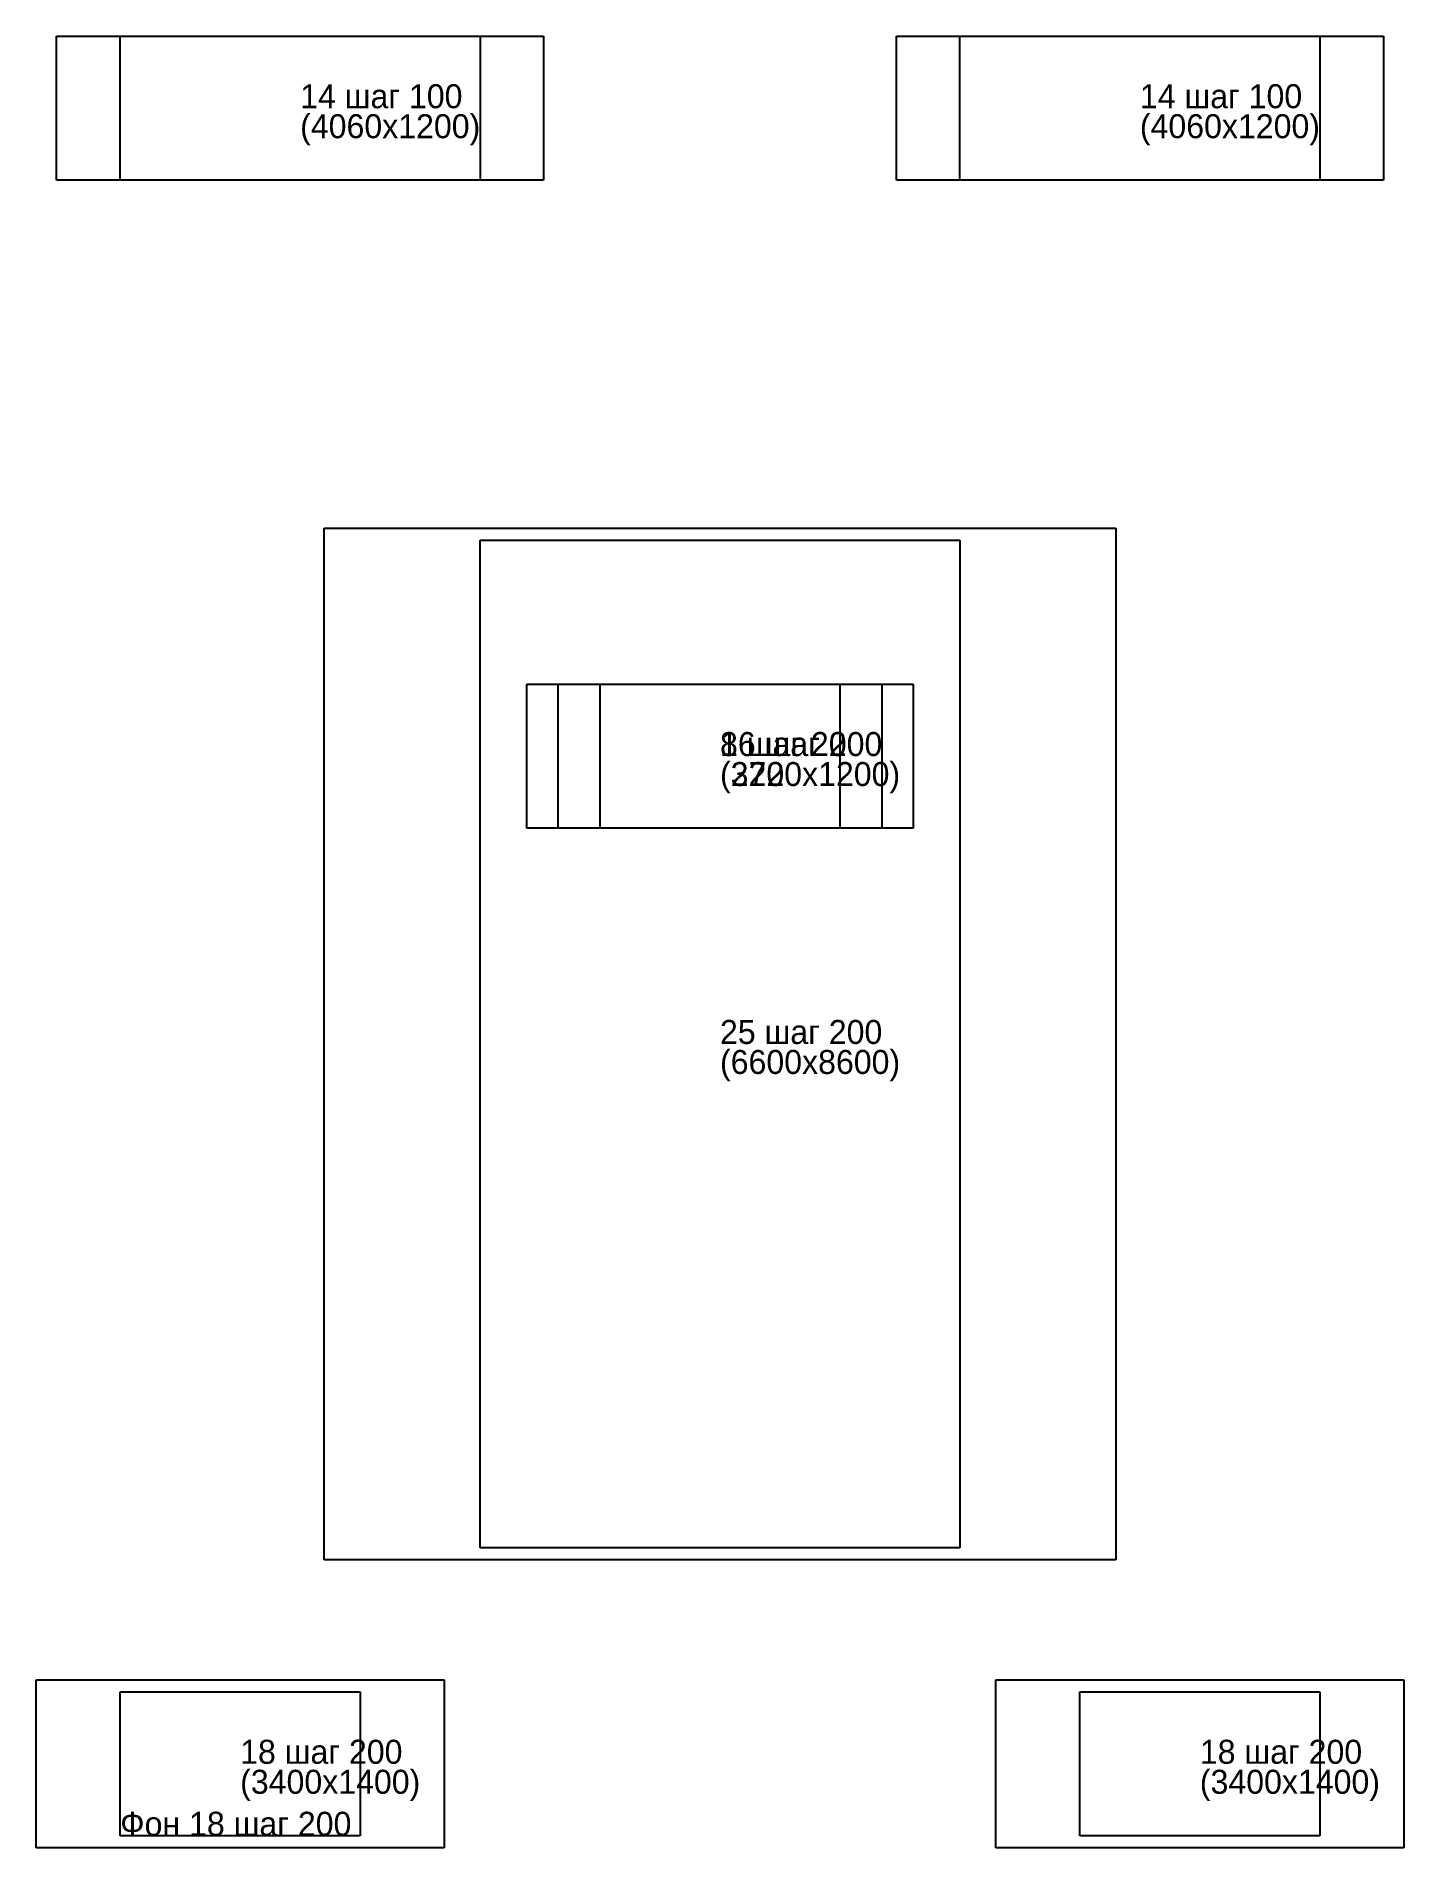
# Model space of a CAD drawing. Header units: metres. Extents: x -0.7 to 10.7, y -0.1 to 15.
import ezdxf

# ---------------------------------------------------------------- set-up
doc = ezdxf.new("R2010")
doc.units = ezdxf.units.M
for name, color, linetype in [('Bot_X', 138, 'Continuous'), ('TEXT', 137, 'Continuous'), ('TEXT_Bot_X', 145, 'Continuous'), ('TEXT_Top_X', 108, 'Continuous'), ('TEXT_Top_Y', 133, 'Continuous'), ('Top_X', 32, 'Continuous'), ('Top_Y', 190, 'Continuous')]:
    doc.layers.add(name, color=color, linetype=linetype)

msp = doc.modelspace()

# ---------------------------------------------------------------- linework, layer by layer
at = {"layer": 'Bot_X'}
for p, q in [((3.65, 8.4), (3.65, 9.6)), ((3.65, 9.6), (6.35, 9.6)), ((6.35, 9.6), (6.35, 8.4)), ((6.35, 8.4), (3.65, 8.4))]:
    msp.add_line(p, q, dxfattribs=at)
at = {"layer": 'Bot_X', "color": 9}
for p, q in [((4, 8.4), (4, 9.6)), ((4, 9.6), (6, 9.6)), ((6, 9.6), (6, 8.4)), ((6, 8.4), (4, 8.4))]:
    msp.add_line(p, q, dxfattribs=at)
at = {"layer": 'Top_X'}
for p, q in [((1.7, 2.3), (1.7, 10.9)), ((1.7, 10.9), (8.3, 10.9)), ((8.3, 10.9), (8.3, 2.3)), ((8.3, 2.3), (1.7, 2.3))]:
    msp.add_line(p, q, dxfattribs=at)
at = {"layer": 'Top_X', "color": 9}
for p, q in [((3, 2.4), (3, 10.8)), ((3, 10.8), (7, 10.8)), ((7, 10.8), (7, 2.4)), ((7, 2.4), (3, 2.4))]:
    msp.add_line(p, q, dxfattribs=at)
at = {"layer": 'Top_Y'}
for p, q in [((-0.53, 13.8), (-0.53, 15)), ((-0.53, 15), (3.53, 15)), ((3.53, 15), (3.53, 13.8)), ((6.47, 13.8), (6.47, 15)), ((6.47, 15), (10.53, 15)), ((10.53, 15), (10.53, 13.8)), ((3.53, 13.8), (-0.53, 13.8)), ((10.53, 13.8), (6.47, 13.8)), ((3.39, 8.4), (3.39, 9.6)), ((3.39, 9.6), (6.61, 9.6)), ((6.61, 9.6), (6.61, 8.4)), ((6.61, 8.4), (3.39, 8.4)), ((-0.7, -0.1), (-0.7, 1.3)), ((-0.7, 1.3), (2.7, 1.3)), ((2.7, 1.3), (2.7, -0.1)), ((7.3, -0.1), (7.3, 1.3)), ((7.3, 1.3), (10.7, 1.3)), ((10.7, 1.3), (10.7, -0.1)), ((2.7, -0.1), (-0.7, -0.1)), ((10.7, -0.1), (7.3, -0.1))]:
    msp.add_line(p, q, dxfattribs=at)
at = {"layer": 'Top_Y', "color": 9}
for p, q in [((0, 13.8), (0, 15)), ((0, 15), (3, 15)), ((3, 15), (3, 13.8)), ((7, 13.8), (7, 15)), ((7, 15), (10, 15)), ((10, 15), (10, 13.8)), ((3, 13.8), (0, 13.8)), ((10, 13.8), (7, 13.8)), ((4, 8.4), (4, 9.6)), ((4, 9.6), (6, 9.6)), ((6, 9.6), (6, 8.4)), ((6, 8.4), (4, 8.4)), ((0, 0), (0, 1.2)), ((0, 1.2), (2, 1.2)), ((2, 1.2), (2, 0)), ((8, 0), (8, 1.2)), ((8, 1.2), (10, 1.2)), ((10, 1.2), (10, 0)), ((2, 0), (0, 0)), ((10, 0), (8, 0))]:
    msp.add_line(p, q, dxfattribs=at)

# ---------------------------------------------------------------- texts
at = {"layer": 'TEXT'}
msp.add_text('Фон 18 шаг 200', height=0.2, dxfattribs=at).set_placement((0, 0))
at = {"layer": 'TEXT_Bot_X'}
for s, p in [('8 шаг 200', (5, 9)), ('(2700x1200)', (5, 8.75))]:
    msp.add_text(s, height=0.2, dxfattribs=at).set_placement(p)
at = {"layer": 'TEXT_Top_X'}
for s, p in [('25 шаг 200', (5, 6.6)), ('(6600x8600)', (5, 6.35))]:
    msp.add_text(s, height=0.2, dxfattribs=at).set_placement(p)
at = {"layer": 'TEXT_Top_Y'}
for s, p in [('14 шаг 100', (1.5, 14.4)), ('14 шаг 100', (8.5, 14.4)), ('(4060x1200)', (1.5, 14.15)), ('(4060x1200)', (8.5, 14.15)), ('16 шаг 200', (5, 9)), ('(3220x1200)', (5, 8.75)), ('18 шаг 200', (1, 0.6)), ('18 шаг 200', (9, 0.6)), ('(3400x1400)', (1, 0.35)), ('(3400x1400)', (9, 0.35))]:
    msp.add_text(s, height=0.2, dxfattribs=at).set_placement(p)

doc.saveas('drawing.dxf')
